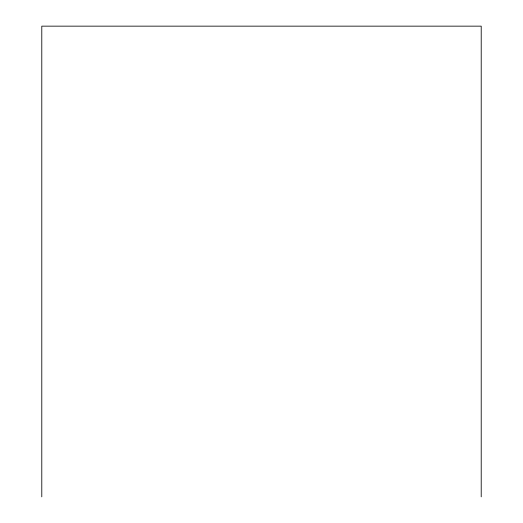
<?xml version="1.0" encoding="UTF-8"?>
<svg xmlns="http://www.w3.org/2000/svg" width="523" height="523" viewBox="0 0 523 523"><rect width="100%" height="100%" fill="white"/><g stroke="black" fill="none" stroke-linecap="round" stroke-linejoin="round"><path stroke-width="0.78" d="M481.212 496.85L481.212 26.15L41.788 26.15L41.788 496.85"/></g></svg>
